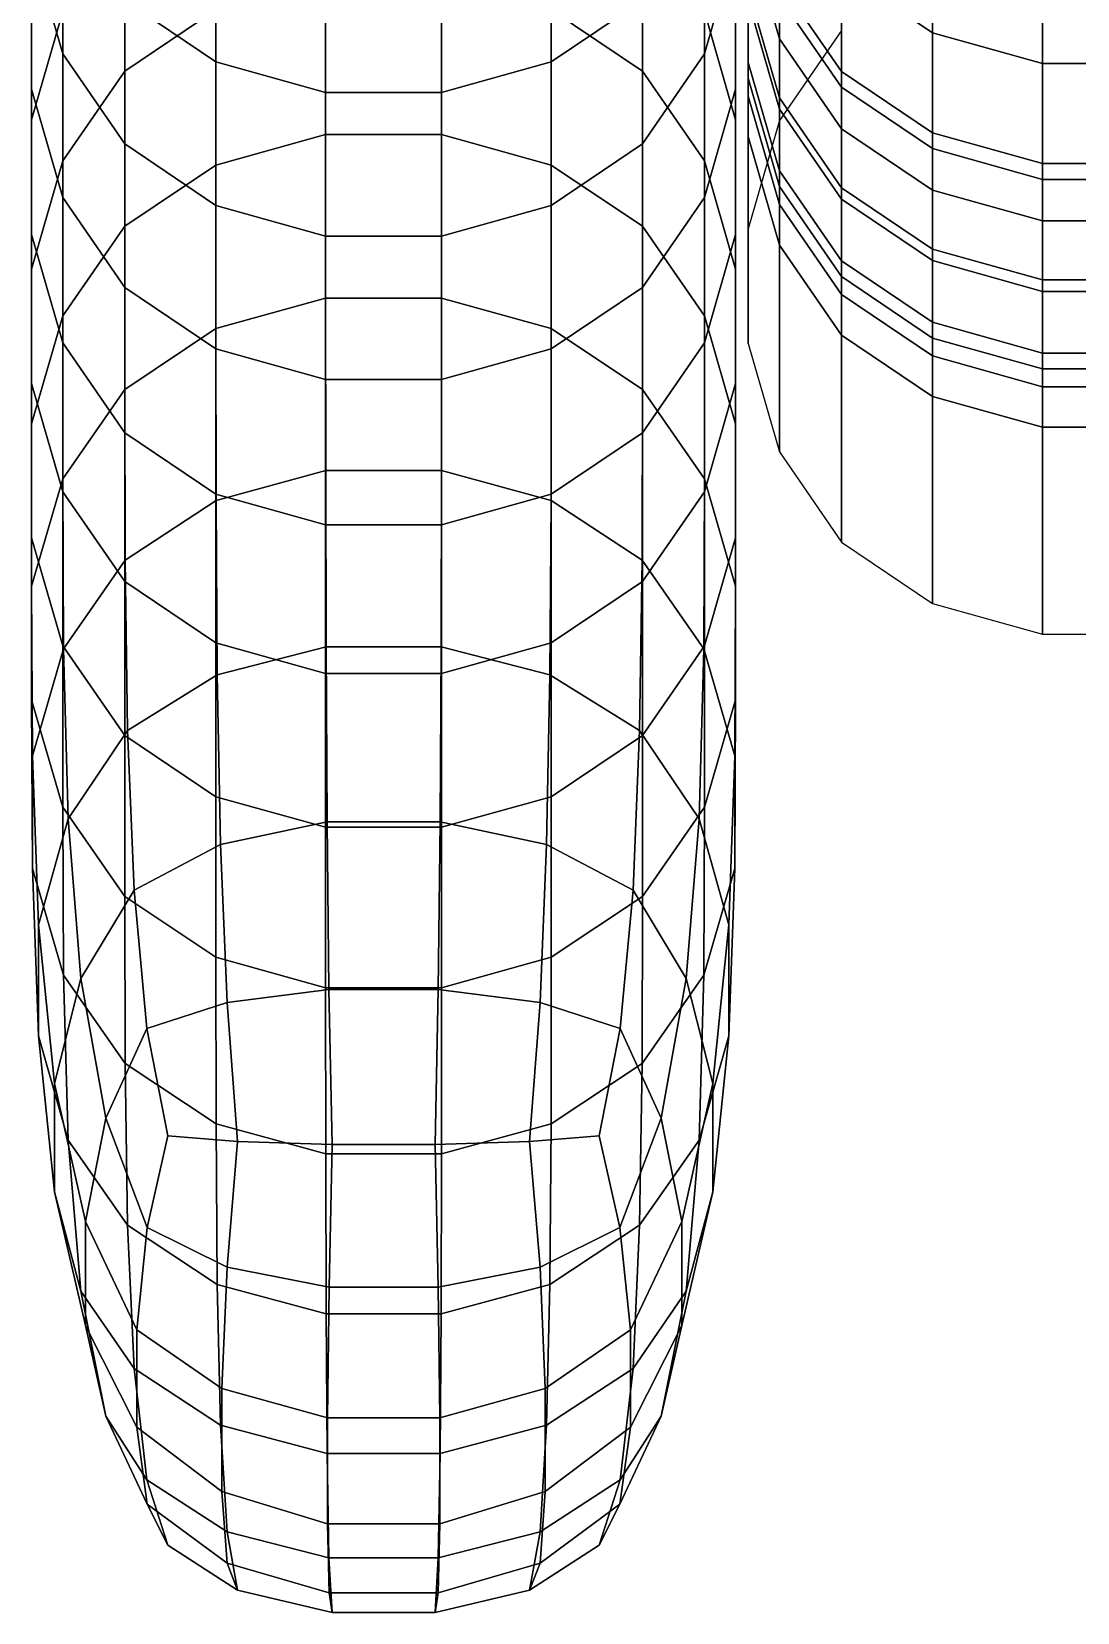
# Model space of a CAD drawing. Extents: x -10214 to 5452, y -22879 to 6440.
# Drawn here: x -10214 to -3648, y -22879 to -12951 of the extents above; entities that cross this region are included whole.
import ezdxf

# ---------------------------------------------------------------- set-up
doc = ezdxf.new("R2010")
doc.units = 0

msp = doc.modelspace()

# ---------------------------------------------------------------- linework, layer by layer
for points in [[(-5518.793457, -12996.397461, 161184), (-5518.793457, -11709.064453, 159246), (-5713.793457, -11027.874023, 159246), (-5713.793457, -12315.207031, 161184)], [(-10018.792969, -13091.063477, -311550), (-10213.792969, -12409.874023, -311550), (-10213.792969, -11508.541016, -309528), (-10018.792969, -12189.730469, -309528)], [(-5988.796387, -13091.063477, -311550), (-5988.796387, -12189.730469, -309528), (-5793.796387, -11508.541016, -309528), (-5793.796387, -12409.874023, -311550)], [(-5713.793457, -13610.541016, 163098), (-5713.793457, -12315.207031, 161184), (-5713.793457, -11595.458984, 161184), (-5713.793457, -12890.792969, 163098)], [(-5128.793945, -13201.914063, -169648), (-5518.793457, -12636.397461, -169648), (-5518.793457, -11602.397461, -167735.328125), (-5128.793945, -12167.914063, -167735.328125)], [(-10213.792969, -13311.770508, -313622.84375), (-10213.792969, -12592.075195, -313623.15625), (-10213.792969, -11690.125977, -311550), (-10213.792969, -12409.874023, -311550)], [(-5793.796387, -13311.770508, -313622.84375), (-5793.796387, -12409.874023, -311550), (-5793.796387, -11690.125977, -311550), (-5793.796387, -12592.075195, -313623.15625)], [(-5518.793457, -13508.936523, 165000), (-5518.793457, -12209.602539, 163098), (-5128.793945, -11644.085938, 163098), (-5128.793945, -12943.419922, 165000)], [(-5128.793945, -13561.914063, 161184), (-5128.793945, -12274.581055, 159246), (-5518.793457, -11709.064453, 159246), (-5518.793457, -12996.397461, 161184)], [(-10213.792969, -13505.717773, -315715.34375), (-10018.792969, -12824.923828, -315717.71875), (-10018.792969, -11910.93457, -313623.46875), (-10213.792969, -12592.075195, -313623.15625)], [(-9056.793945, -13140.826172, -309528), (-9628.792969, -12755.24707, -309528), (-9628.792969, -11845.913086, -307554), (-9056.793945, -12231.493164, -307554)], [(-9056.793945, -12813.664063, -317804.6875), (-9056.793945, -11874.380859, -315721), (-9628.792969, -12259.736328, -315719.6875), (-9628.792969, -13198.487305, -317800.15625)], [(-6378.795898, -12755.24707, -309528), (-6950.79541, -13140.826172, -309528), (-6950.79541, -12231.493164, -307554), (-6378.795898, -11845.913086, -307554)], [(-6378.795898, -13198.487305, -317800.15625), (-6378.795898, -12259.736328, -315719.6875), (-6950.79541, -11874.380859, -315721), (-6950.79541, -12813.664063, -317804.6875)], [(-5793.796387, -13505.717773, -315715.34375), (-5793.796387, -12592.075195, -313623.15625), (-5988.796387, -11910.93457, -313623.46875), (-5988.796387, -12824.923828, -315717.71875)], [(-4556.794434, -12199.494141, -184272), (-5128.793945, -11813.915039, -184272), (-5128.793945, -12573.248047, -182333.34375), (-4556.794434, -12958.827148, -182333.34375)], [(-5518.793457, -13438.397461, -171512.65625), (-5713.793457, -12757.207031, -171512.65625), (-5713.793457, -11955.207031, -169648), (-5518.793457, -12636.397461, -169648)], [(-5713.793457, -12685.207031, -178661.34375), (-5713.793457, -11965.458984, -178661.34375), (-5713.793457, -12424.792969, -176885.328125), (-5713.793457, -13144.541016, -176885.328125)], [(-5128.793945, -12573.248047, -182333.34375), (-5518.793457, -12007.731445, -182333.34375), (-5518.793457, -12735.064453, -180469.34375), (-5128.793945, -13300.581055, -180469.34375)], [(-5713.793457, -13243.207031, -173333.328125), (-5713.793457, -12523.458984, -173333.328125), (-5713.793457, -12037.458984, -171512.65625), (-5713.793457, -12757.207031, -171512.65625)], [(-5518.793457, -12735.064453, -180469.34375), (-5713.793457, -12053.874023, -180469.34375), (-5713.793457, -12685.207031, -178661.34375), (-5518.793457, -13366.397461, -178661.34375)], [(-9628.792969, -13656.580078, -311550), (-10018.792969, -13091.063477, -311550), (-10018.792969, -12189.730469, -309528), (-9628.792969, -12755.24707, -309528)], [(-6378.795898, -13656.580078, -311550), (-6378.795898, -12755.24707, -309528), (-5988.796387, -12189.730469, -309528), (-5988.796387, -13091.063477, -311550)], [(-5713.793457, -14190.125977, 165000), (-5713.793457, -12890.792969, 163098), (-5518.793457, -12209.602539, 163098), (-5518.793457, -13508.936523, 165000)], [(-4556.794434, -13587.493164, -169648), (-5128.793945, -13201.914063, -169648), (-5128.793945, -12167.914063, -167735.328125), (-4556.794434, -12553.494141, -167735.328125)], [(-3867.794678, -12392.283203, -184272), (-4556.794434, -12199.494141, -184272), (-4556.794434, -12958.827148, -182333.34375), (-3867.794678, -13151.617188, -182333.34375)], [(-10018.792969, -13762.894531, -317793.53125), (-9628.792969, -13198.487305, -317800.15625), (-9628.792969, -12259.736328, -315719.6875), (-10018.792969, -12824.923828, -315717.71875)], [(-8367.793945, -13333.616211, -309528), (-9056.793945, -13140.826172, -309528), (-9056.793945, -12231.493164, -307554), (-8367.793945, -12424.283203, -307554)], [(-6950.79541, -13140.826172, -309528), (-7639.794922, -13333.616211, -309528), (-7639.794922, -12424.283203, -307554), (-6950.79541, -12231.493164, -307554)], [(-5988.796387, -13762.894531, -317793.53125), (-5988.796387, -12824.923828, -315717.71875), (-6378.795898, -12259.736328, -315719.6875), (-6378.795898, -13198.487305, -317800.15625)], [(-4556.794434, -13947.493164, 161184), (-4556.794434, -12660.160156, 159246), (-5128.793945, -12274.581055, 159246), (-5128.793945, -13561.914063, 161184)], [(-5518.793457, -14291.730469, 163098), (-5518.793457, -12996.397461, 161184), (-5713.793457, -12315.207031, 161184), (-5713.793457, -13610.541016, 163098)], [(-3139.79541, -12392.283203, -184272), (-3867.794678, -12392.283203, -184272), (-3867.794678, -13151.617188, -182333.34375), (-3139.79541, -13151.617188, -182333.34375)], [(-10018.792969, -13992.911133, -313622.5625), (-10213.792969, -13311.770508, -313622.84375), (-10213.792969, -12409.874023, -311550), (-10018.792969, -13091.063477, -311550)], [(-7639.794922, -13333.616211, -309528), (-8367.793945, -13333.616211, -309528), (-8367.793945, -12424.283203, -307554), (-7639.794922, -12424.283203, -307554)], [(-5988.796387, -13992.911133, -313622.5625), (-5988.796387, -13091.063477, -311550), (-5793.796387, -12409.874023, -311550), (-5793.796387, -13311.770508, -313622.84375)], [(-5713.793457, -13144.541016, -176885.328125), (-5713.793457, -12424.792969, -176885.328125), (-5713.793457, -12636.125977, -175117.328125), (-5713.793457, -13355.874023, -175117.328125)], [(-10213.792969, -14225.047852, -315712.84375), (-10213.792969, -13505.717773, -315715.34375), (-10213.792969, -12592.075195, -313623.15625), (-10213.792969, -13311.770508, -313622.84375)], [(-5793.796387, -14225.047852, -315712.84375), (-5793.796387, -13311.770508, -313622.84375), (-5793.796387, -12592.075195, -313623.15625), (-5793.796387, -13505.717773, -315715.34375)], [(-5713.793457, -13355.874023, -175117.328125), (-5713.793457, -12636.125977, -175117.328125), (-5713.793457, -12523.458984, -173333.328125), (-5713.793457, -13243.207031, -173333.328125)], [(-4556.794434, -12958.827148, -182333.34375), (-5128.793945, -12573.248047, -182333.34375), (-5128.793945, -13300.581055, -180469.34375), (-4556.794434, -13686.160156, -180469.34375)], [(-3867.794678, -13780.283203, -169648), (-4556.794434, -13587.493164, -169648), (-4556.794434, -12553.494141, -167735.328125), (-3867.794678, -12746.283203, -167735.328125)], [(-8367.793945, -13598.270508, -319843.46875), (-8367.793945, -12621.25293, -317806.9375), (-9056.793945, -12813.664063, -317804.6875), (-9056.793945, -13790.164063, -319838.125)], [(-7639.794922, -13598.270508, -319843.46875), (-7639.794922, -12621.25293, -317806.9375), (-8367.793945, -12621.25293, -317806.9375), (-8367.793945, -13598.270508, -319843.46875)], [(-6950.79541, -13790.164063, -319838.125), (-6950.79541, -12813.664063, -317804.6875), (-7639.794922, -12621.25293, -317806.9375), (-7639.794922, -13598.270508, -319843.46875)], [(-5518.793457, -13366.397461, -178661.34375), (-5713.793457, -12685.207031, -178661.34375), (-5713.793457, -13144.541016, -176885.328125), (-5518.793457, -13825.730469, -176885.328125)], [(-5128.793945, -14003.914063, -171512.65625), (-5518.793457, -13438.397461, -171512.65625), (-5518.793457, -12636.397461, -169648), (-5128.793945, -13201.914063, -169648)], [(-3867.794678, -14140.283203, 161184), (-3867.794678, -12852.950195, 159246), (-4556.794434, -12660.160156, 159246), (-4556.794434, -13947.493164, 161184)], [(-9056.793945, -14042.160156, -311550), (-9628.792969, -13656.580078, -311550), (-9628.792969, -12755.24707, -309528), (-9056.793945, -13140.826172, -309528)], [(-6378.795898, -13656.580078, -311550), (-6950.79541, -14042.160156, -311550), (-6950.79541, -13140.826172, -309528), (-6378.795898, -12755.24707, -309528)], [(-5518.793457, -13924.397461, -173333.328125), (-5713.793457, -13243.207031, -173333.328125), (-5713.793457, -12757.207031, -171512.65625), (-5518.793457, -13438.397461, -171512.65625)], [(-5128.793945, -13300.581055, -180469.34375), (-5518.793457, -12735.064453, -180469.34375), (-5518.793457, -13366.397461, -178661.34375), (-5128.793945, -13931.914063, -178661.34375)], [(-3139.79541, -13780.283203, -169648), (-3867.794678, -13780.283203, -169648), (-3867.794678, -12746.283203, -167735.328125), (-3139.79541, -12746.283203, -167735.328125)], [(-10213.792969, -14442.749023, -317785.5625), (-10018.792969, -13762.894531, -317793.53125), (-10018.792969, -12824.923828, -315717.71875), (-10213.792969, -13505.717773, -315715.34375)], [(-9056.793945, -13790.164063, -319838.125), (-9056.793945, -12813.664063, -317804.6875), (-9628.792969, -13198.487305, -317800.15625), (-9628.792969, -14173.951172, -319827.40625)], [(-6378.795898, -14173.951172, -319827.40625), (-6378.795898, -13198.487305, -317800.15625), (-6950.79541, -12813.664063, -317804.6875), (-6950.79541, -13790.164063, -319838.125)], [(-5793.796387, -14442.749023, -317785.5625), (-5793.796387, -13505.717773, -315715.34375), (-5988.796387, -12824.923828, -315717.71875), (-5988.796387, -13762.894531, -317793.53125)], [(-5713.793457, -14909.874023, 165000), (-5713.793457, -13610.541016, 163098), (-5713.793457, -12890.792969, 163098), (-5713.793457, -14190.125977, 165000)], [(-3139.79541, -14140.283203, 161184), (-3139.79541, -12852.950195, 159246), (-3867.794678, -12852.950195, 159246), (-3867.794678, -14140.283203, 161184)], [(-5128.793945, -14857.24707, 163098), (-5128.793945, -13561.914063, 161184), (-5518.793457, -12996.397461, 161184), (-5518.793457, -14291.730469, 163098)], [(-3867.794678, -13151.617188, -182333.34375), (-4556.794434, -12958.827148, -182333.34375), (-4556.794434, -13686.160156, -180469.34375), (-3867.794678, -13878.950195, -180469.34375)], [(-9628.792969, -14558.386719, -313622.3125), (-10018.792969, -13992.911133, -313622.5625), (-10018.792969, -13091.063477, -311550), (-9628.792969, -13656.580078, -311550)], [(-6378.795898, -14558.385742, -313622.3125), (-6378.795898, -13656.580078, -311550), (-5988.796387, -13091.063477, -311550), (-5988.796387, -13992.911133, -313622.5625)], [(-10018.792969, -14736.837891, -319811.71875), (-9628.792969, -14173.951172, -319827.40625), (-9628.792969, -13198.487305, -317800.15625), (-10018.792969, -13762.894531, -317793.53125)], [(-8367.793945, -14234.949219, -311550), (-9056.793945, -14042.160156, -311550), (-9056.793945, -13140.826172, -309528), (-8367.793945, -13333.616211, -309528)], [(-6950.79541, -14042.160156, -311550), (-7639.794922, -14234.949219, -311550), (-7639.794922, -13333.616211, -309528), (-6950.79541, -13140.826172, -309528)], [(-5988.796387, -14736.837891, -319811.71875), (-5988.796387, -13762.894531, -317793.53125), (-6378.795898, -13198.487305, -317800.15625), (-6378.795898, -14173.951172, -319827.40625)], [(-5518.793457, -13825.730469, -176885.328125), (-5713.793457, -13144.541016, -176885.328125), (-5713.793457, -13355.874023, -175117.328125), (-5518.793457, -14037.064453, -175117.328125)], [(-4556.794434, -14389.493164, -171512.65625), (-5128.793945, -14003.914063, -171512.65625), (-5128.793945, -13201.914063, -169648), (-4556.794434, -13587.493164, -169648)], [(-3139.79541, -13151.617188, -182333.34375), (-3867.794678, -13151.617188, -182333.34375), (-3867.794678, -13878.950195, -180469.34375), (-3139.79541, -13878.950195, -180469.34375)], [(-5518.793457, -14037.064453, -175117.328125), (-5713.793457, -13355.874023, -175117.328125), (-5713.793457, -13243.207031, -173333.328125), (-5518.793457, -13924.397461, -173333.328125)], [(-4556.794434, -13686.160156, -180469.34375), (-5128.793945, -13300.581055, -180469.34375), (-5128.793945, -13931.914063, -178661.34375), (-4556.794434, -14317.494141, -178661.34375)], [(-10018.792969, -14905.841797, -315710.46875), (-10213.792969, -14225.047852, -315712.84375), (-10213.792969, -13311.770508, -313622.84375), (-10018.792969, -13992.911133, -313622.5625)], [(-7639.794922, -14234.949219, -311550), (-8367.793945, -14234.949219, -311550), (-8367.793945, -13333.616211, -309528), (-7639.794922, -13333.616211, -309528)], [(-5988.796387, -14905.841797, -315710.46875), (-5988.796387, -13992.911133, -313622.5625), (-5793.796387, -13311.770508, -313622.84375), (-5793.796387, -14225.047852, -315712.84375)], [(-5128.793945, -13931.914063, -178661.34375), (-5518.793457, -13366.397461, -178661.34375), (-5518.793457, -13825.730469, -176885.328125), (-5128.793945, -14391.248047, -176885.328125)], [(-5128.793945, -14489.914063, -173333.328125), (-5518.793457, -13924.397461, -173333.328125), (-5518.793457, -13438.397461, -171512.65625), (-5128.793945, -14003.914063, -171512.65625)], [(-10213.792969, -15161.084961, -317777.125), (-10213.792969, -14442.749023, -317785.5625), (-10213.792969, -13505.717773, -315715.34375), (-10213.792969, -14225.047852, -315712.84375)], [(-8367.793945, -14625.246094, -321795.0625), (-8367.793945, -13598.270508, -319843.46875), (-9056.793945, -13790.164063, -319838.125), (-9056.793945, -14816.285156, -321784.625)], [(-7639.794922, -14625.246094, -321795.0625), (-7639.794922, -13598.270508, -319843.46875), (-8367.793945, -13598.270508, -319843.46875), (-8367.793945, -14625.246094, -321795.0625)], [(-6950.79541, -14816.285156, -321784.625), (-6950.79541, -13790.164063, -319838.125), (-7639.794922, -13598.270508, -319843.46875), (-7639.794922, -14625.246094, -321795.0625)], [(-5793.796387, -15161.084961, -317777.125), (-5793.796387, -14225.047852, -315712.84375), (-5793.796387, -13505.717773, -315715.34375), (-5793.796387, -14442.749023, -317785.5625)], [(-4556.794434, -15242.826172, 163098), (-4556.794434, -13947.493164, 161184), (-5128.793945, -13561.914063, 161184), (-5128.793945, -14857.24707, 163098)], [(-3867.794678, -14582.283203, -171512.65625), (-4556.794434, -14389.493164, -171512.65625), (-4556.794434, -13587.493164, -169648), (-3867.794678, -13780.283203, -169648)], [(-9056.793945, -14943.938477, -313622.15625), (-9628.792969, -14558.386719, -313622.3125), (-9628.792969, -13656.580078, -311550), (-9056.793945, -14042.160156, -311550)], [(-6378.795898, -14558.385742, -313622.3125), (-6950.79541, -14943.9375, -313622.15625), (-6950.79541, -14042.160156, -311550), (-6378.795898, -13656.580078, -311550)], [(-5518.793457, -15591.063477, 165000), (-5518.793457, -14291.730469, 163098), (-5713.793457, -13610.541016, 163098), (-5713.793457, -14909.874023, 165000)], [(-3867.794678, -13878.950195, -180469.34375), (-4556.794434, -13686.160156, -180469.34375), (-4556.794434, -14317.494141, -178661.34375), (-3867.794678, -14510.283203, -178661.34375)], [(-10213.792969, -15414.861328, -319792.78125), (-10018.792969, -14736.837891, -319811.71875), (-10018.792969, -13762.894531, -317793.53125), (-10213.792969, -14442.749023, -317785.5625)], [(-9056.793945, -14816.285156, -321784.625), (-9056.793945, -13790.164063, -319838.125), (-9628.792969, -14173.951172, -319827.40625), (-9628.792969, -15198.363281, -321763.6875)], [(-6378.795898, -15198.363281, -321763.6875), (-6378.795898, -14173.951172, -319827.40625), (-6950.79541, -13790.164063, -319838.125), (-6950.79541, -14816.285156, -321784.625)], [(-5793.796387, -15414.861328, -319792.78125), (-5793.796387, -14442.749023, -317785.5625), (-5988.796387, -13762.894531, -317793.53125), (-5988.796387, -14736.837891, -319811.71875)], [(-3139.79541, -14582.283203, -171512.65625), (-3867.794678, -14582.283203, -171512.65625), (-3867.794678, -13780.283203, -169648), (-3139.79541, -13780.283203, -169648)], [(-5128.793945, -14391.248047, -176885.328125), (-5518.793457, -13825.730469, -176885.328125), (-5518.793457, -14037.064453, -175117.328125), (-5128.793945, -14602.581055, -175117.328125)], [(-3139.79541, -13878.950195, -180469.34375), (-3867.794678, -13878.950195, -180469.34375), (-3867.794678, -14510.283203, -178661.34375), (-3139.79541, -14510.283203, -178661.34375)], [(-9628.792969, -15471.029297, -315708.53125), (-10018.792969, -14905.841797, -315710.46875), (-10018.792969, -13992.911133, -313622.5625), (-9628.792969, -14558.386719, -313622.3125)], [(-6378.795898, -15471.029297, -315708.53125), (-6378.795898, -14558.385742, -313622.3125), (-5988.796387, -13992.911133, -313622.5625), (-5988.796387, -14905.841797, -315710.46875)], [(-5128.793945, -14602.581055, -175117.328125), (-5518.793457, -14037.064453, -175117.328125), (-5518.793457, -13924.397461, -173333.328125), (-5128.793945, -14489.914063, -173333.328125)], [(-4556.794434, -14317.494141, -178661.34375), (-5128.793945, -13931.914063, -178661.34375), (-5128.793945, -14391.248047, -176885.328125), (-4556.794434, -14776.827148, -176885.328125)], [(-3867.794678, -15435.616211, 163098), (-3867.794678, -14140.283203, 161184), (-4556.794434, -13947.493164, 161184), (-4556.794434, -15242.826172, 163098)], [(-8367.793945, -15136.713867, -313622.0625), (-9056.793945, -14943.938477, -313622.15625), (-9056.793945, -14042.160156, -311550), (-8367.793945, -14234.949219, -311550)], [(-6950.79541, -14943.9375, -313622.15625), (-7639.794922, -15136.713867, -313622.0625), (-7639.794922, -14234.949219, -311550), (-6950.79541, -14042.160156, -311550)], [(-4556.794434, -14875.493164, -173333.328125), (-5128.793945, -14489.914063, -173333.328125), (-5128.793945, -14003.914063, -171512.65625), (-4556.794434, -14389.493164, -171512.65625)], [(-10018.792969, -15758.744141, -321733), (-9628.792969, -15198.363281, -321763.6875), (-9628.792969, -14173.951172, -319827.40625), (-10018.792969, -14736.837891, -319811.71875)], [(-5988.796387, -15758.745117, -321733), (-5988.796387, -14736.837891, -319811.71875), (-6378.795898, -14173.951172, -319827.40625), (-6378.795898, -15198.363281, -321763.6875)], [(-3139.79541, -15435.616211, 163098), (-3139.79541, -14140.283203, 161184), (-3867.794678, -14140.283203, 161184), (-3867.794678, -15435.616211, 163098)], [(-10018.792969, -15840.939453, -317769.125), (-10213.792969, -15161.084961, -317777.125), (-10213.792969, -14225.047852, -315712.84375), (-10018.792969, -14905.841797, -315710.46875)], [(-7639.794922, -15136.713867, -313622.0625), (-8367.793945, -15136.713867, -313622.0625), (-8367.793945, -14234.949219, -311550), (-7639.794922, -14234.949219, -311550)], [(-5988.796387, -15840.939453, -317769.125), (-5988.796387, -14905.841797, -315710.46875), (-5793.796387, -14225.047852, -315712.84375), (-5793.796387, -15161.084961, -317777.125)], [(-5128.793945, -16156.580078, 165000), (-5128.793945, -14857.24707, 163098), (-5518.793457, -14291.730469, 163098), (-5518.793457, -15591.063477, 165000)], [(-4556.794434, -14776.827148, -176885.328125), (-5128.793945, -14391.248047, -176885.328125), (-5128.793945, -14602.581055, -175117.328125), (-4556.794434, -14988.160156, -175117.328125)], [(-3867.794678, -14510.283203, -178661.34375), (-4556.794434, -14317.494141, -178661.34375), (-4556.794434, -14776.827148, -176885.328125), (-3867.794678, -14969.616211, -176885.328125)], [(-3867.794678, -15068.283203, -173333.328125), (-4556.794434, -14875.493164, -173333.328125), (-4556.794434, -14389.493164, -171512.65625), (-3867.794678, -14582.283203, -171512.65625)], [(-10213.792969, -16131.263672, -319772.78125), (-10213.792969, -15414.861328, -319792.78125), (-10213.792969, -14442.749023, -317785.5625), (-10213.792969, -15161.084961, -317777.125)], [(-5793.796387, -16131.263672, -319772.78125), (-5793.796387, -15161.084961, -317777.125), (-5793.796387, -14442.749023, -317785.5625), (-5793.796387, -15414.861328, -319792.78125)], [(-4556.794434, -14988.160156, -175117.328125), (-5128.793945, -14602.581055, -175117.328125), (-5128.793945, -14489.914063, -173333.328125), (-4556.794434, -14875.493164, -173333.328125)], [(-9056.793945, -15856.384766, -315707.1875), (-9628.792969, -15471.029297, -315708.53125), (-9628.792969, -14558.386719, -313622.3125), (-9056.793945, -14943.938477, -313622.15625)], [(-6378.795898, -15471.029297, -315708.53125), (-6950.79541, -15856.384766, -315707.1875), (-6950.79541, -14943.9375, -313622.15625), (-6378.795898, -14558.385742, -313622.3125)], [(-3139.79541, -14510.283203, -178661.34375), (-3867.794678, -14510.283203, -178661.34375), (-3867.794678, -14969.616211, -176885.328125), (-3139.79541, -14969.616211, -176885.328125)], [(-3139.79541, -15068.283203, -173333.328125), (-3867.794678, -15068.283203, -173333.328125), (-3867.794678, -14582.283203, -171512.65625), (-3139.79541, -14582.283203, -171512.65625)], [(-8367.464844, -15706.616211, -323622.28125), (-8367.793945, -14625.246094, -321795.0625), (-9056.793945, -14816.285156, -321784.625), (-9055.701172, -15894.807617, -323603.9375)], [(-7640.124512, -15706.616211, -323622.28125), (-7639.794922, -14625.246094, -321795.0625), (-8367.793945, -14625.246094, -321795.0625), (-8367.464844, -15706.616211, -323622.28125)], [(-6951.887695, -15894.807617, -323603.9375), (-6950.79541, -14816.285156, -321784.625), (-7639.794922, -14625.246094, -321795.0625), (-7640.124512, -15706.616211, -323622.28125)], [(-10213.792969, -16433.75, -321696.0625), (-10018.792969, -15758.744141, -321733), (-10018.792969, -14736.837891, -319811.71875), (-10213.792969, -15414.861328, -319792.78125)], [(-5793.796387, -16433.75, -321696.0625), (-5793.796387, -15414.861328, -319792.78125), (-5988.796387, -14736.837891, -319811.71875), (-5988.796387, -15758.745117, -321733)], [(-3867.794678, -14969.616211, -176885.328125), (-4556.794434, -14776.827148, -176885.328125), (-4556.794434, -14988.160156, -175117.328125), (-3867.794678, -15180.949219, -175117.328125)], [(-9055.701172, -15894.807617, -323603.9375), (-9056.793945, -14816.285156, -321784.625), (-9628.792969, -15198.363281, -321763.6875), (-9626.625977, -16271.19043, -323567.3125)], [(-6380.962402, -16271.19043, -323567.3125), (-6378.795898, -15198.363281, -321763.6875), (-6950.79541, -14816.285156, -321784.625), (-6951.887695, -15894.807617, -323603.9375)], [(-4556.794434, -16542.160156, 165000), (-4556.794434, -15242.826172, 163098), (-5128.793945, -14857.24707, 163098), (-5128.793945, -16156.580078, 165000)], [(-3867.794678, -15180.949219, -175117.328125), (-4556.794434, -14988.160156, -175117.328125), (-4556.794434, -14875.493164, -173333.328125), (-3867.794678, -15068.283203, -173333.328125)], [(-9628.792969, -16405.347656, -317762.5), (-10018.792969, -15840.939453, -317769.125), (-10018.792969, -14905.841797, -315710.46875), (-9628.792969, -15471.029297, -315708.53125)], [(-8367.793945, -16049.0625, -315706.5), (-9056.793945, -15856.384766, -315707.1875), (-9056.793945, -14943.938477, -313622.15625), (-8367.793945, -15136.713867, -313622.0625)], [(-6950.79541, -15856.384766, -315707.1875), (-7639.794922, -16049.0625, -315706.5), (-7639.794922, -15136.713867, -313622.0625), (-6950.79541, -14943.9375, -313622.15625)], [(-6378.795898, -16405.345703, -317762.5), (-6378.795898, -15471.029297, -315708.53125), (-5988.796387, -14905.841797, -315710.46875), (-5988.796387, -15840.939453, -317769.125)], [(-3139.79541, -14969.616211, -176885.328125), (-3867.794678, -14969.616211, -176885.328125), (-3867.794678, -15180.949219, -175117.328125), (-3139.79541, -15180.949219, -175117.328125)], [(-3139.79541, -15180.949219, -175117.328125), (-3867.794678, -15180.949219, -175117.328125), (-3867.794678, -15068.283203, -173333.328125), (-3139.79541, -15068.283203, -173333.328125)], [(-10018.792969, -16809.287109, -319753.875), (-10213.792969, -16131.263672, -319772.78125), (-10213.792969, -15161.084961, -317777.125), (-10018.792969, -15840.939453, -317769.125)], [(-7639.794922, -16049.0625, -315706.5), (-8367.793945, -16049.0625, -315706.5), (-8367.793945, -15136.713867, -313622.0625), (-7639.794922, -15136.713867, -313622.0625)], [(-5988.796387, -16809.287109, -319753.875), (-5988.796387, -15840.939453, -317769.125), (-5793.796387, -15161.084961, -317777.125), (-5793.796387, -16131.263672, -319772.78125)], [(-10014.545898, -16828.238281, -323517.03125), (-9626.625977, -16271.19043, -323567.3125), (-9628.792969, -15198.363281, -321763.6875), (-10018.792969, -15758.744141, -321733)], [(-5993.042969, -16828.238281, -323517.03125), (-5988.796387, -15758.745117, -321733), (-6378.795898, -15198.363281, -321763.6875), (-6380.962402, -16271.19043, -323567.3125)], [(-3867.794678, -16734.949219, 165000), (-3867.794678, -15435.616211, 163098), (-4556.794434, -15242.826172, 163098), (-4556.794434, -16542.160156, 165000)], [(-10213.792969, -17146.960938, -321657), (-10213.792969, -16433.75, -321696.0625), (-10213.792969, -15414.861328, -319792.78125), (-10213.792969, -16131.263672, -319772.78125)], [(-9056.793945, -16790.169922, -317757.96875), (-9628.792969, -16405.347656, -317762.5), (-9628.792969, -15471.029297, -315708.53125), (-9056.793945, -15856.384766, -315707.1875)], [(-6378.795898, -16405.345703, -317762.5), (-6950.79541, -16790.169922, -317757.96875), (-6950.79541, -15856.384766, -315707.1875), (-6378.795898, -15471.029297, -315708.53125)], [(-5793.796387, -17146.962891, -321657), (-5793.796387, -16131.263672, -319772.78125), (-5793.796387, -15414.861328, -319792.78125), (-5793.796387, -16433.75, -321696.0625)], [(-3139.79541, -16734.949219, 165000), (-3139.79541, -15435.616211, 163098), (-3867.794678, -15435.616211, 163098), (-3867.794678, -16734.949219, 165000)], [(-10208.505859, -17498.824219, -323455.15625), (-10014.545898, -16828.238281, -323517.03125), (-10018.792969, -15758.744141, -321733), (-10213.792969, -16433.75, -321696.0625)], [(-8365.15918, -16814.603516, -325272.71875), (-8367.464844, -15706.616211, -323622.28125), (-9055.701172, -15894.807617, -323603.9375), (-9048.057617, -16990.003906, -325242.0625)], [(-7642.429688, -16814.603516, -325272.71875), (-7640.124512, -15706.616211, -323622.28125), (-8367.464844, -15706.616211, -323622.28125), (-8365.15918, -16814.603516, -325272.71875)], [(-6959.53125, -16990.003906, -325242.0625), (-6951.887695, -15894.807617, -323603.9375), (-7640.124512, -15706.616211, -323622.28125), (-7642.429688, -16814.603516, -325272.71875)], [(-5799.083496, -17498.824219, -323455.15625), (-5793.796387, -16433.75, -321696.0625), (-5988.796387, -15758.745117, -321733), (-5993.042969, -16828.238281, -323517.03125)], [(-9628.792969, -17372.173828, -319738.15625), (-10018.792969, -16809.287109, -319753.875), (-10018.792969, -15840.939453, -317769.125), (-9628.792969, -16405.347656, -317762.5)], [(-8367.793945, -16982.582031, -317755.71875), (-9056.793945, -16790.169922, -317757.96875), (-9056.793945, -15856.384766, -315707.1875), (-8367.793945, -16049.0625, -315706.5)], [(-6950.79541, -16790.169922, -317757.96875), (-7639.794922, -16982.580078, -317755.71875), (-7639.794922, -16049.0625, -315706.5), (-6950.79541, -15856.384766, -315707.1875)], [(-6378.795898, -17372.173828, -319738.15625), (-6378.795898, -16405.345703, -317762.5), (-5988.796387, -15840.939453, -317769.125), (-5988.796387, -16809.287109, -319753.875)], [(-9048.057617, -16990.003906, -325242.0625), (-9055.701172, -15894.807617, -323603.9375), (-9626.625977, -16271.19043, -323567.3125), (-9611.459961, -17340.802734, -325180.75)], [(-6396.129395, -17340.802734, -325180.75), (-6380.962402, -16271.19043, -323567.3125), (-6951.887695, -15894.807617, -323603.9375), (-6959.53125, -16990.003906, -325242.0625)], [(-7639.794922, -16982.580078, -317755.71875), (-8367.793945, -16982.582031, -317755.71875), (-8367.793945, -16049.0625, -315706.5), (-7639.794922, -16049.0625, -315706.5)], [(-10018.792969, -17821.966797, -321620.03125), (-10213.792969, -17146.960938, -321657), (-10213.792969, -16131.263672, -319772.78125), (-10018.792969, -16809.287109, -319753.875)], [(-5988.796387, -17821.966797, -321620.03125), (-5988.796387, -16809.287109, -319753.875), (-5793.796387, -16131.263672, -319772.78125), (-5793.796387, -17146.962891, -321657)], [(-9984.819336, -17895.472656, -325118.53125), (-9611.459961, -17340.802734, -325180.75), (-9626.625977, -16271.19043, -323567.3125), (-10014.545898, -16828.238281, -323517.03125)], [(-6022.769531, -17895.472656, -325118.53125), (-5993.042969, -16828.238281, -323517.03125), (-6380.962402, -16271.19043, -323567.3125), (-6396.129395, -17340.802734, -325180.75)], [(-10208.505859, -18206.830078, -323388.875), (-10208.505859, -17498.824219, -323455.15625), (-10213.792969, -16433.75, -321696.0625), (-10213.792969, -17146.960938, -321657)], [(-9056.793945, -17755.960938, -319727.4375), (-9628.792969, -17372.173828, -319738.15625), (-9628.792969, -16405.347656, -317762.5), (-9056.793945, -16790.169922, -317757.96875)], [(-6378.795898, -17372.173828, -319738.15625), (-6950.79541, -17755.960938, -319727.4375), (-6950.79541, -16790.169922, -317757.96875), (-6378.795898, -16405.345703, -317762.5)], [(-5799.083496, -18206.832031, -323388.875), (-5793.796387, -17146.962891, -321657), (-5793.796387, -16433.75, -321696.0625), (-5799.083496, -17498.824219, -323455.15625)], [(-10171.5, -18560.353516, -325033), (-9984.819336, -17895.472656, -325118.53125), (-10014.545898, -16828.238281, -323517.03125), (-10208.505859, -17498.824219, -323455.15625)], [(-9628.792969, -18382.347656, -321589.34375), (-10018.792969, -17821.966797, -321620.03125), (-10018.792969, -16809.287109, -319753.875), (-9628.792969, -17372.173828, -319738.15625)], [(-8367.793945, -17947.853516, -319722.0625), (-9056.793945, -17755.960938, -319727.4375), (-9056.793945, -16790.169922, -317757.96875), (-8367.793945, -16982.582031, -317755.71875)], [(-8358.902344, -17913.380859, -326690.90625), (-8365.15918, -16814.603516, -325272.71875), (-9048.057617, -16990.003906, -325242.0625), (-9027.30957, -18056.519531, -326641.46875)], [(-7648.687012, -17913.380859, -326690.90625), (-7642.429688, -16814.603516, -325272.71875), (-8365.15918, -16814.603516, -325272.71875), (-8358.902344, -17913.380859, -326690.90625)], [(-6980.279297, -18056.519531, -326641.46875), (-6959.53125, -16990.003906, -325242.0625), (-7642.429688, -16814.603516, -325272.71875), (-7648.687012, -17913.380859, -326690.90625)], [(-6950.79541, -17755.960938, -319727.4375), (-7639.794922, -17947.853516, -319722.0625), (-7639.794922, -16982.580078, -317755.71875), (-6950.79541, -16790.169922, -317757.96875)], [(-6378.795898, -18382.347656, -321589.34375), (-6378.795898, -17372.173828, -319738.15625), (-5988.796387, -16809.287109, -319753.875), (-5988.796387, -17821.966797, -321620.03125)], [(-5836.089844, -18560.353516, -325033), (-5799.083496, -17498.824219, -323455.15625), (-5993.042969, -16828.238281, -323517.03125), (-6022.769531, -17895.472656, -325118.53125)], [(-9027.30957, -18056.519531, -326641.46875), (-9048.057617, -16990.003906, -325242.0625), (-9611.459961, -17340.802734, -325180.75), (-9570.292969, -18342.798828, -326542.59375)], [(-7639.794922, -17947.853516, -319722.0625), (-8367.793945, -17947.853516, -319722.0625), (-8367.793945, -16982.582031, -317755.71875), (-7639.794922, -16982.580078, -317755.71875)], [(-6437.295898, -18342.798828, -326542.5625), (-6396.129395, -17340.802734, -325180.75), (-6959.53125, -16990.003906, -325242.0625), (-6980.279297, -18056.519531, -326641.46875)], [(-10014.545898, -18876.148438, -323325.4375), (-10208.505859, -18206.830078, -323388.875), (-10213.792969, -17146.960938, -321657), (-10018.792969, -17821.966797, -321620.03125)], [(-5993.042969, -18876.148438, -323325.4375), (-5988.796387, -17821.966797, -321620.03125), (-5793.796387, -17146.962891, -321657), (-5799.083496, -18206.832031, -323388.875)], [(-9904.132813, -18898.232422, -326491.0625), (-9570.292969, -18342.798828, -326542.59375), (-9611.459961, -17340.802734, -325180.75), (-9984.819336, -17895.472656, -325118.53125)], [(-9056.793945, -18764.425781, -321568.40625), (-9628.792969, -18382.347656, -321589.34375), (-9628.792969, -17372.173828, -319738.15625), (-9056.793945, -17755.960938, -319727.4375)], [(-6378.795898, -18382.347656, -321589.34375), (-6950.79541, -18764.425781, -321568.40625), (-6950.79541, -17755.960938, -319727.4375), (-6378.795898, -17372.173828, -319738.15625)], [(-6103.456055, -18898.232422, -326491.03125), (-6022.769531, -17895.472656, -325118.53125), (-6396.129395, -17340.802734, -325180.75), (-6437.295898, -18342.798828, -326542.5625)], [(-10171.5, -19258.591797, -324935.59375), (-10171.5, -18560.353516, -325033), (-10208.505859, -17498.824219, -323455.15625), (-10208.505859, -18206.830078, -323388.875)], [(-5836.089844, -19258.59375, -324935.59375), (-5799.083496, -18206.832031, -323388.875), (-5799.083496, -17498.824219, -323455.15625), (-5836.089844, -18560.353516, -325033)], [(-8367.793945, -18955.464844, -321557.96875), (-9056.793945, -18764.425781, -321568.40625), (-9056.793945, -17755.960938, -319727.4375), (-8367.793945, -17947.853516, -319722.0625)], [(-6950.79541, -18764.425781, -321568.40625), (-7639.794922, -18955.464844, -321557.96875), (-7639.794922, -17947.853516, -319722.0625), (-6950.79541, -17755.960938, -319727.4375)], [(-9626.625977, -19430.662109, -323272.0625), (-10014.545898, -18876.148438, -323325.4375), (-10018.792969, -17821.966797, -321620.03125), (-9628.792969, -18382.347656, -321589.34375)], [(-6380.962402, -19430.662109, -323272.0625), (-6378.795898, -18382.347656, -321589.34375), (-5988.796387, -17821.966797, -321620.03125), (-5993.042969, -18876.148438, -323325.4375)], [(-10071.052734, -19556.328125, -326393.34375), (-9904.132813, -18898.232422, -326491.0625), (-9984.819336, -17895.472656, -325118.53125), (-10171.5, -18560.353516, -325033)], [(-8346.716797, -18967.117188, -327821.28125), (-8358.902344, -17913.380859, -326690.90625), (-9027.30957, -18056.519531, -326641.46875), (-8986.905273, -19049.003906, -327744.625)], [(-7639.794922, -18955.464844, -321557.96875), (-8367.793945, -18955.464844, -321557.96875), (-8367.793945, -17947.853516, -319722.0625), (-7639.794922, -17947.853516, -319722.0625)], [(-7660.87207, -18967.117188, -327821.25), (-7648.687012, -17913.380859, -326690.90625), (-8358.902344, -17913.380859, -326690.90625), (-8346.716797, -18967.117188, -327821.28125)], [(-7020.683594, -19049.003906, -327744.625), (-6980.279297, -18056.519531, -326641.46875), (-7648.687012, -17913.380859, -326690.90625), (-7660.87207, -18967.117188, -327821.25)], [(-5936.536621, -19556.328125, -326393.34375), (-5836.089844, -18560.353516, -325033), (-6022.769531, -17895.472656, -325118.53125), (-6103.456055, -18898.232422, -326491.03125)], [(-8986.905273, -19049.003906, -327744.625), (-9027.30957, -18056.519531, -326641.46875), (-9570.292969, -18342.798828, -326542.59375), (-9490.126953, -19212.777344, -327591.34375)], [(-6517.462402, -19212.775391, -327591.3125), (-6437.295898, -18342.798828, -326542.5625), (-6980.279297, -18056.519531, -326641.46875), (-7020.683594, -19049.003906, -327744.625)], [(-9984.819336, -19913.332031, -324837.6875), (-10171.5, -19258.591797, -324935.59375), (-10208.505859, -18206.830078, -323388.875), (-10014.545898, -18876.148438, -323325.4375)], [(-6022.769531, -19913.333984, -324837.6875), (-5993.042969, -18876.148438, -323325.4375), (-5799.083496, -18206.832031, -323388.875), (-5836.089844, -19258.59375, -324935.59375)], [(-9747.006836, -19774.302734, -327588.15625), (-9490.126953, -19212.777344, -327591.34375), (-9570.292969, -18342.798828, -326542.59375), (-9904.132813, -18898.232422, -326491.0625)], [(-6260.58252, -19774.302734, -327588.125), (-6103.456055, -18898.232422, -326491.03125), (-6437.295898, -18342.798828, -326542.5625), (-6517.462402, -19212.775391, -327591.3125)], [(-9055.701172, -19809.580078, -323238.53125), (-9626.625977, -19430.662109, -323272.0625), (-9628.792969, -18382.347656, -321589.34375), (-9056.793945, -18764.425781, -321568.40625)], [(-6380.962402, -19430.662109, -323272.0625), (-6951.887695, -19809.580078, -323238.53125), (-6950.79541, -18764.425781, -321568.40625), (-6378.795898, -18382.347656, -321589.34375)], [(-10071.052734, -20237.236328, -326266.3125), (-10071.052734, -19556.328125, -326393.34375), (-10171.5, -18560.353516, -325033), (-10171.5, -19258.591797, -324935.59375)], [(-5936.536621, -20237.236328, -326266.3125), (-5836.089844, -19258.59375, -324935.59375), (-5836.089844, -18560.353516, -325033), (-5936.536621, -19556.328125, -326393.34375)], [(-8367.464844, -19999.039063, -323221.75), (-9055.701172, -19809.580078, -323238.53125), (-9056.793945, -18764.425781, -321568.40625), (-8367.793945, -18955.464844, -321557.96875)], [(-6951.887695, -19809.580078, -323238.53125), (-7640.124512, -19999.039063, -323221.75), (-7639.794922, -18955.464844, -321557.96875), (-6950.79541, -18764.425781, -321568.40625)], [(-9875.446289, -20424.734375, -327499.875), (-9747.006836, -19774.302734, -327588.15625), (-9904.132813, -18898.232422, -326491.0625), (-10071.052734, -19556.328125, -326393.34375)], [(-9611.459961, -20447.720703, -324750.6875), (-9984.819336, -19913.332031, -324837.6875), (-10014.545898, -18876.148438, -323325.4375), (-9626.625977, -19430.662109, -323272.0625)], [(-7640.124512, -19999.039063, -323221.75), (-8367.464844, -19999.039063, -323221.75), (-8367.793945, -18955.464844, -321557.96875), (-7639.794922, -18955.464844, -321557.96875)], [(-6396.129395, -20447.720703, -324750.6875), (-6380.962402, -19430.662109, -323272.0625), (-5993.042969, -18876.148438, -323325.4375), (-6022.769531, -19913.333984, -324837.6875)], [(-6132.143066, -20424.734375, -327499.84375), (-5936.536621, -19556.328125, -326393.34375), (-6103.456055, -18898.232422, -326491.03125), (-6260.58252, -19774.302734, -327588.125)], [(-8920.293945, -19922.101563, -328494.03125), (-8986.905273, -19049.003906, -327744.625), (-9490.126953, -19212.777344, -327591.34375), (-9357.959961, -19886.335938, -328265.59375)], [(-8326.62793, -19939.984375, -328608.25), (-8346.716797, -18967.117188, -327821.28125), (-8986.905273, -19049.003906, -327744.625), (-8920.293945, -19922.101563, -328494.03125)], [(-7680.961426, -19939.984375, -328608.25), (-7660.87207, -18967.117188, -327821.25), (-8346.716797, -18967.117188, -327821.28125), (-8326.62793, -19939.984375, -328608.25)], [(-7087.29541, -19922.101563, -328494), (-7020.683594, -19049.003906, -327744.625), (-7660.87207, -18967.117188, -327821.25), (-7680.961426, -19939.984375, -328608.25)], [(-6649.628906, -19886.335938, -328265.5625), (-6517.462402, -19212.775391, -327591.3125), (-7020.683594, -19049.003906, -327744.625), (-7087.29541, -19922.101563, -328494)], [(-9904.132813, -20861.107422, -326126.78125), (-10071.052734, -20237.236328, -326266.3125), (-10171.5, -19258.591797, -324935.59375), (-9984.819336, -19913.332031, -324837.6875)], [(-9487.959961, -20461.470703, -328363.40625), (-9357.959961, -19886.335938, -328265.59375), (-9490.126953, -19212.777344, -327591.34375), (-9747.006836, -19774.302734, -327588.15625)], [(-6519.628906, -20461.470703, -328363.375), (-6260.58252, -19774.302734, -327588.125), (-6517.462402, -19212.775391, -327591.3125), (-6649.628906, -19886.335938, -328265.5625)], [(-6103.456055, -20861.107422, -326126.8125), (-6022.769531, -19913.333984, -324837.6875), (-5836.089844, -19258.59375, -324935.59375), (-5936.536621, -20237.236328, -326266.3125)], [(-9048.057617, -20818.802734, -324714.125), (-9611.459961, -20447.720703, -324750.6875), (-9626.625977, -19430.662109, -323272.0625), (-9055.701172, -19809.580078, -323238.53125)], [(-6396.129395, -20447.720703, -324750.6875), (-6959.53125, -20818.802734, -324714.15625), (-6951.887695, -19809.580078, -323238.53125), (-6380.962402, -19430.662109, -323272.0625)], [(-9875.446289, -21077.755859, -327350.1875), (-9875.446289, -20424.734375, -327499.875), (-10071.052734, -19556.328125, -326393.34375), (-10071.052734, -20237.236328, -326266.3125)], [(-6132.143066, -21077.755859, -327350.1875), (-5936.536621, -20237.236328, -326266.3125), (-5936.536621, -19556.328125, -326393.34375), (-6132.143066, -20424.734375, -327499.84375)], [(-9552.959961, -21103.556641, -328316.28125), (-9487.959961, -20461.470703, -328363.40625), (-9747.006836, -19774.302734, -327588.15625), (-9875.446289, -20424.734375, -327499.875)], [(-8365.15918, -21004.341797, -324695.875), (-9048.057617, -20818.802734, -324714.125), (-9055.701172, -19809.580078, -323238.53125), (-8367.464844, -19999.039063, -323221.75)], [(-6959.53125, -20818.802734, -324714.15625), (-7642.429688, -21004.341797, -324695.875), (-7640.124512, -19999.039063, -323221.75), (-6951.887695, -19809.580078, -323238.53125)], [(-6454.628906, -21103.556641, -328316.28125), (-6132.143066, -20424.734375, -327499.84375), (-6260.58252, -19774.302734, -327588.125), (-6519.628906, -20461.470703, -328363.375)], [(-9570.292969, -21348.087891, -325991.625), (-9904.132813, -20861.107422, -326126.78125), (-9984.819336, -19913.332031, -324837.6875), (-9611.459961, -20447.720703, -324750.6875)], [(-9487.959961, -20461.470703, -328363.40625), (-8985.813477, -20711.21875, -328766.40625), (-8920.293945, -19922.101563, -328494.03125), (-9357.959961, -19886.335938, -328265.59375)], [(-8985.813477, -20711.21875, -328766.40625), (-8346.387695, -20836.091797, -328967.90625), (-8326.62793, -19939.984375, -328608.25), (-8920.293945, -19922.101563, -328494.03125)], [(-8346.387695, -20836.091797, -328967.90625), (-7661.20166, -20836.091797, -328967.875), (-7680.961426, -19939.984375, -328608.25), (-8326.62793, -19939.984375, -328608.25)], [(-7661.20166, -20836.091797, -328967.875), (-7021.775391, -20711.21875, -328766.375), (-7087.29541, -19922.101563, -328494), (-7680.961426, -19939.984375, -328608.25)], [(-7021.775391, -20711.21875, -328766.375), (-6519.628906, -20461.470703, -328363.375), (-6649.628906, -19886.335938, -328265.5625), (-7087.29541, -19922.101563, -328494)], [(-6437.295898, -21348.087891, -325991.625), (-6396.129395, -20447.720703, -324750.6875), (-6022.769531, -19913.333984, -324837.6875), (-6103.456055, -20861.107422, -326126.8125)], [(-7642.429688, -21004.341797, -324695.875), (-8365.15918, -21004.341797, -324695.875), (-8367.464844, -19999.039063, -323221.75), (-7640.124512, -19999.039063, -323221.75)], [(-9747.006836, -21647.056641, -327162.78125), (-9875.446289, -21077.755859, -327350.1875), (-10071.052734, -20237.236328, -326266.3125), (-9904.132813, -20861.107422, -326126.78125)], [(-6260.58252, -21647.056641, -327162.78125), (-6103.456055, -20861.107422, -326126.8125), (-5936.536621, -20237.236328, -326266.3125), (-6132.143066, -21077.755859, -327350.1875)], [(-9552.959961, -21715.140625, -328156.34375), (-9552.959961, -21103.556641, -328316.28125), (-9875.446289, -20424.734375, -327499.875), (-9875.446289, -21077.755859, -327350.1875)], [(-9027.30957, -21702.818359, -325976.375), (-9570.292969, -21348.087891, -325991.625), (-9611.459961, -20447.720703, -324750.6875), (-9048.057617, -20818.802734, -324714.125)], [(-6437.295898, -21348.087891, -325991.625), (-6980.279297, -21702.818359, -325976.375), (-6959.53125, -20818.802734, -324714.15625), (-6396.129395, -20447.720703, -324750.6875)], [(-6454.628906, -21715.140625, -328156.34375), (-6132.143066, -21077.755859, -327350.1875), (-6132.143066, -20424.734375, -327499.84375), (-6454.628906, -21103.556641, -328316.28125)], [(-9552.959961, -21103.556641, -328316.28125), (-9018.573242, -21472.046875, -328796.9375), (-8985.813477, -20711.21875, -328766.40625), (-9487.959961, -20461.470703, -328363.40625)], [(-6989.015625, -21472.046875, -328796.90625), (-6454.628906, -21103.556641, -328316.28125), (-6519.628906, -20461.470703, -328363.375), (-7021.775391, -20711.21875, -328766.375)], [(-9018.573242, -21472.046875, -328796.9375), (-8356.267578, -21656.291016, -329037.25), (-8346.387695, -20836.091797, -328967.90625), (-8985.813477, -20711.21875, -328766.40625)], [(-7651.321777, -21656.291016, -329037.21875), (-6989.015625, -21472.046875, -328796.90625), (-7021.775391, -20711.21875, -328766.375), (-7661.20166, -20836.091797, -328967.875)], [(-8358.902344, -21880.185547, -325968.75), (-9027.30957, -21702.818359, -325976.375), (-9048.057617, -20818.802734, -324714.125), (-8365.15918, -21004.341797, -324695.875)], [(-8356.267578, -21656.291016, -329037.25), (-7651.321777, -21656.291016, -329037.21875), (-7661.20166, -20836.091797, -328967.875), (-8346.387695, -20836.091797, -328967.90625)], [(-6980.279297, -21702.818359, -325976.375), (-7648.687012, -21880.185547, -325968.75), (-7642.429688, -21004.341797, -324695.875), (-6959.53125, -20818.802734, -324714.15625)], [(-9490.126953, -22046.324219, -326961.375), (-9747.006836, -21647.056641, -327162.78125), (-9904.132813, -20861.107422, -326126.78125), (-9570.292969, -21348.087891, -325991.625)], [(-6517.462402, -22046.324219, -326961.375), (-6437.295898, -21348.087891, -325991.625), (-6103.456055, -20861.107422, -326126.8125), (-6260.58252, -21647.056641, -327162.78125)], [(-7648.687012, -21880.185547, -325968.75), (-8358.902344, -21880.185547, -325968.75), (-8365.15918, -21004.341797, -324695.875), (-7642.429688, -21004.341797, -324695.875)], [(-9487.959961, -22198.769531, -327915.65625), (-9552.959961, -21715.140625, -328156.34375), (-9875.446289, -21077.755859, -327350.1875), (-9747.006836, -21647.056641, -327162.78125)], [(-9552.959961, -21715.140625, -328156.34375), (-9018.573242, -22119.919922, -328620.375), (-9018.573242, -21472.046875, -328796.9375), (-9552.959961, -21103.556641, -328316.28125)], [(-6989.015625, -22119.919922, -328620.34375), (-6454.628906, -21715.140625, -328156.34375), (-6454.628906, -21103.556641, -328316.28125), (-6989.015625, -21472.046875, -328796.90625)], [(-6519.628906, -22198.769531, -327915.65625), (-6260.58252, -21647.056641, -327162.78125), (-6132.143066, -21077.755859, -327350.1875), (-6454.628906, -21715.140625, -328156.34375)], [(-8986.905273, -22372.355469, -327006.28125), (-9490.126953, -22046.324219, -326961.375), (-9570.292969, -21348.087891, -325991.625), (-9027.30957, -21702.818359, -325976.375)], [(-6517.462402, -22046.324219, -326961.375), (-7020.683594, -22372.355469, -327006.3125), (-6980.279297, -21702.818359, -325976.375), (-6437.295898, -21348.087891, -325991.625)], [(-9018.573242, -22119.919922, -328620.375), (-8356.267578, -22322.310547, -328852.375), (-8356.267578, -21656.291016, -329037.25), (-9018.573242, -21472.046875, -328796.9375)], [(-7651.321777, -22322.310547, -328852.375), (-6989.015625, -22119.919922, -328620.34375), (-6989.015625, -21472.046875, -328796.90625), (-7651.321777, -21656.291016, -329037.21875)], [(-9357.959961, -22456.990234, -327626.3125), (-9487.959961, -22198.769531, -327915.65625), (-9747.006836, -21647.056641, -327162.78125), (-9490.126953, -22046.324219, -326961.375)], [(-9487.959961, -22198.769531, -327915.65625), (-8985.813477, -22570.171875, -328271.46875), (-9018.573242, -22119.919922, -328620.375), (-9552.959961, -21715.140625, -328156.34375)], [(-8346.716797, -22535.373047, -327028.75), (-8986.905273, -22372.355469, -327006.28125), (-9027.30957, -21702.818359, -325976.375), (-8358.902344, -21880.185547, -325968.75)], [(-8356.267578, -22322.310547, -328852.375), (-7651.321777, -22322.310547, -328852.375), (-7651.321777, -21656.291016, -329037.21875), (-8356.267578, -21656.291016, -329037.25)], [(-7020.683594, -22372.355469, -327006.3125), (-7660.87207, -22535.373047, -327028.75), (-7648.687012, -21880.185547, -325968.75), (-6980.279297, -21702.818359, -325976.375)], [(-7021.775391, -22570.171875, -328271.46875), (-6519.628906, -22198.769531, -327915.65625), (-6454.628906, -21715.140625, -328156.34375), (-6989.015625, -22119.919922, -328620.34375)], [(-6649.628906, -22456.990234, -327626.3125), (-6517.462402, -22046.324219, -326961.375), (-6260.58252, -21647.056641, -327162.78125), (-6519.628906, -22198.769531, -327915.65625)], [(-7660.87207, -22535.373047, -327028.75), (-8346.716797, -22535.373047, -327028.75), (-8358.902344, -21880.185547, -325968.75), (-7648.687012, -21880.185547, -325968.75)], [(-8920.293945, -22738.138672, -327785), (-9357.959961, -22456.990234, -327626.3125), (-9490.126953, -22046.324219, -326961.375), (-8986.905273, -22372.355469, -327006.28125)], [(-8985.813477, -22570.171875, -328271.46875), (-8346.387695, -22755.875, -328449.375), (-8356.267578, -22322.310547, -328852.375), (-9018.573242, -22119.919922, -328620.375)], [(-7661.20166, -22755.875, -328449.375), (-7021.775391, -22570.171875, -328271.46875), (-6989.015625, -22119.919922, -328620.34375), (-7651.321777, -22322.310547, -328852.375)], [(-6649.628906, -22456.990234, -327626.3125), (-7087.29541, -22738.138672, -327785), (-7020.683594, -22372.355469, -327006.3125), (-6517.462402, -22046.324219, -326961.375)], [(-9357.959961, -22456.990234, -327626.3125), (-8920.293945, -22738.138672, -327785), (-8985.813477, -22570.171875, -328271.46875), (-9487.959961, -22198.769531, -327915.65625)], [(-7087.29541, -22738.138672, -327785), (-6649.628906, -22456.990234, -327626.3125), (-6519.628906, -22198.769531, -327915.65625), (-7021.775391, -22570.171875, -328271.46875)], [(-8346.387695, -22755.875, -328449.375), (-7661.20166, -22755.875, -328449.375), (-7651.321777, -22322.310547, -328852.375), (-8356.267578, -22322.310547, -328852.375)], [(-8326.62793, -22878.712891, -327864.375), (-8920.293945, -22738.138672, -327785), (-8986.905273, -22372.355469, -327006.28125), (-8346.716797, -22535.373047, -327028.75)], [(-7087.29541, -22738.138672, -327785), (-7680.961426, -22878.712891, -327864.375), (-7660.87207, -22535.373047, -327028.75), (-7020.683594, -22372.355469, -327006.3125)], [(-7680.961426, -22878.712891, -327864.375), (-8326.62793, -22878.712891, -327864.375), (-8346.716797, -22535.373047, -327028.75), (-7660.87207, -22535.373047, -327028.75)], [(-8920.293945, -22738.138672, -327785), (-8326.62793, -22878.712891, -327864.375), (-8346.387695, -22755.875, -328449.375), (-8985.813477, -22570.171875, -328271.46875)], [(-7680.961426, -22878.712891, -327864.375), (-7087.29541, -22738.138672, -327785), (-7021.775391, -22570.171875, -328271.46875), (-7661.20166, -22755.875, -328449.375)], [(-8326.62793, -22878.712891, -327864.375), (-7680.961426, -22878.712891, -327864.375), (-7661.20166, -22755.875, -328449.375), (-8346.387695, -22755.875, -328449.375)]]:
    msp.add_3dface(points)

doc.saveas('drawing.dxf')
